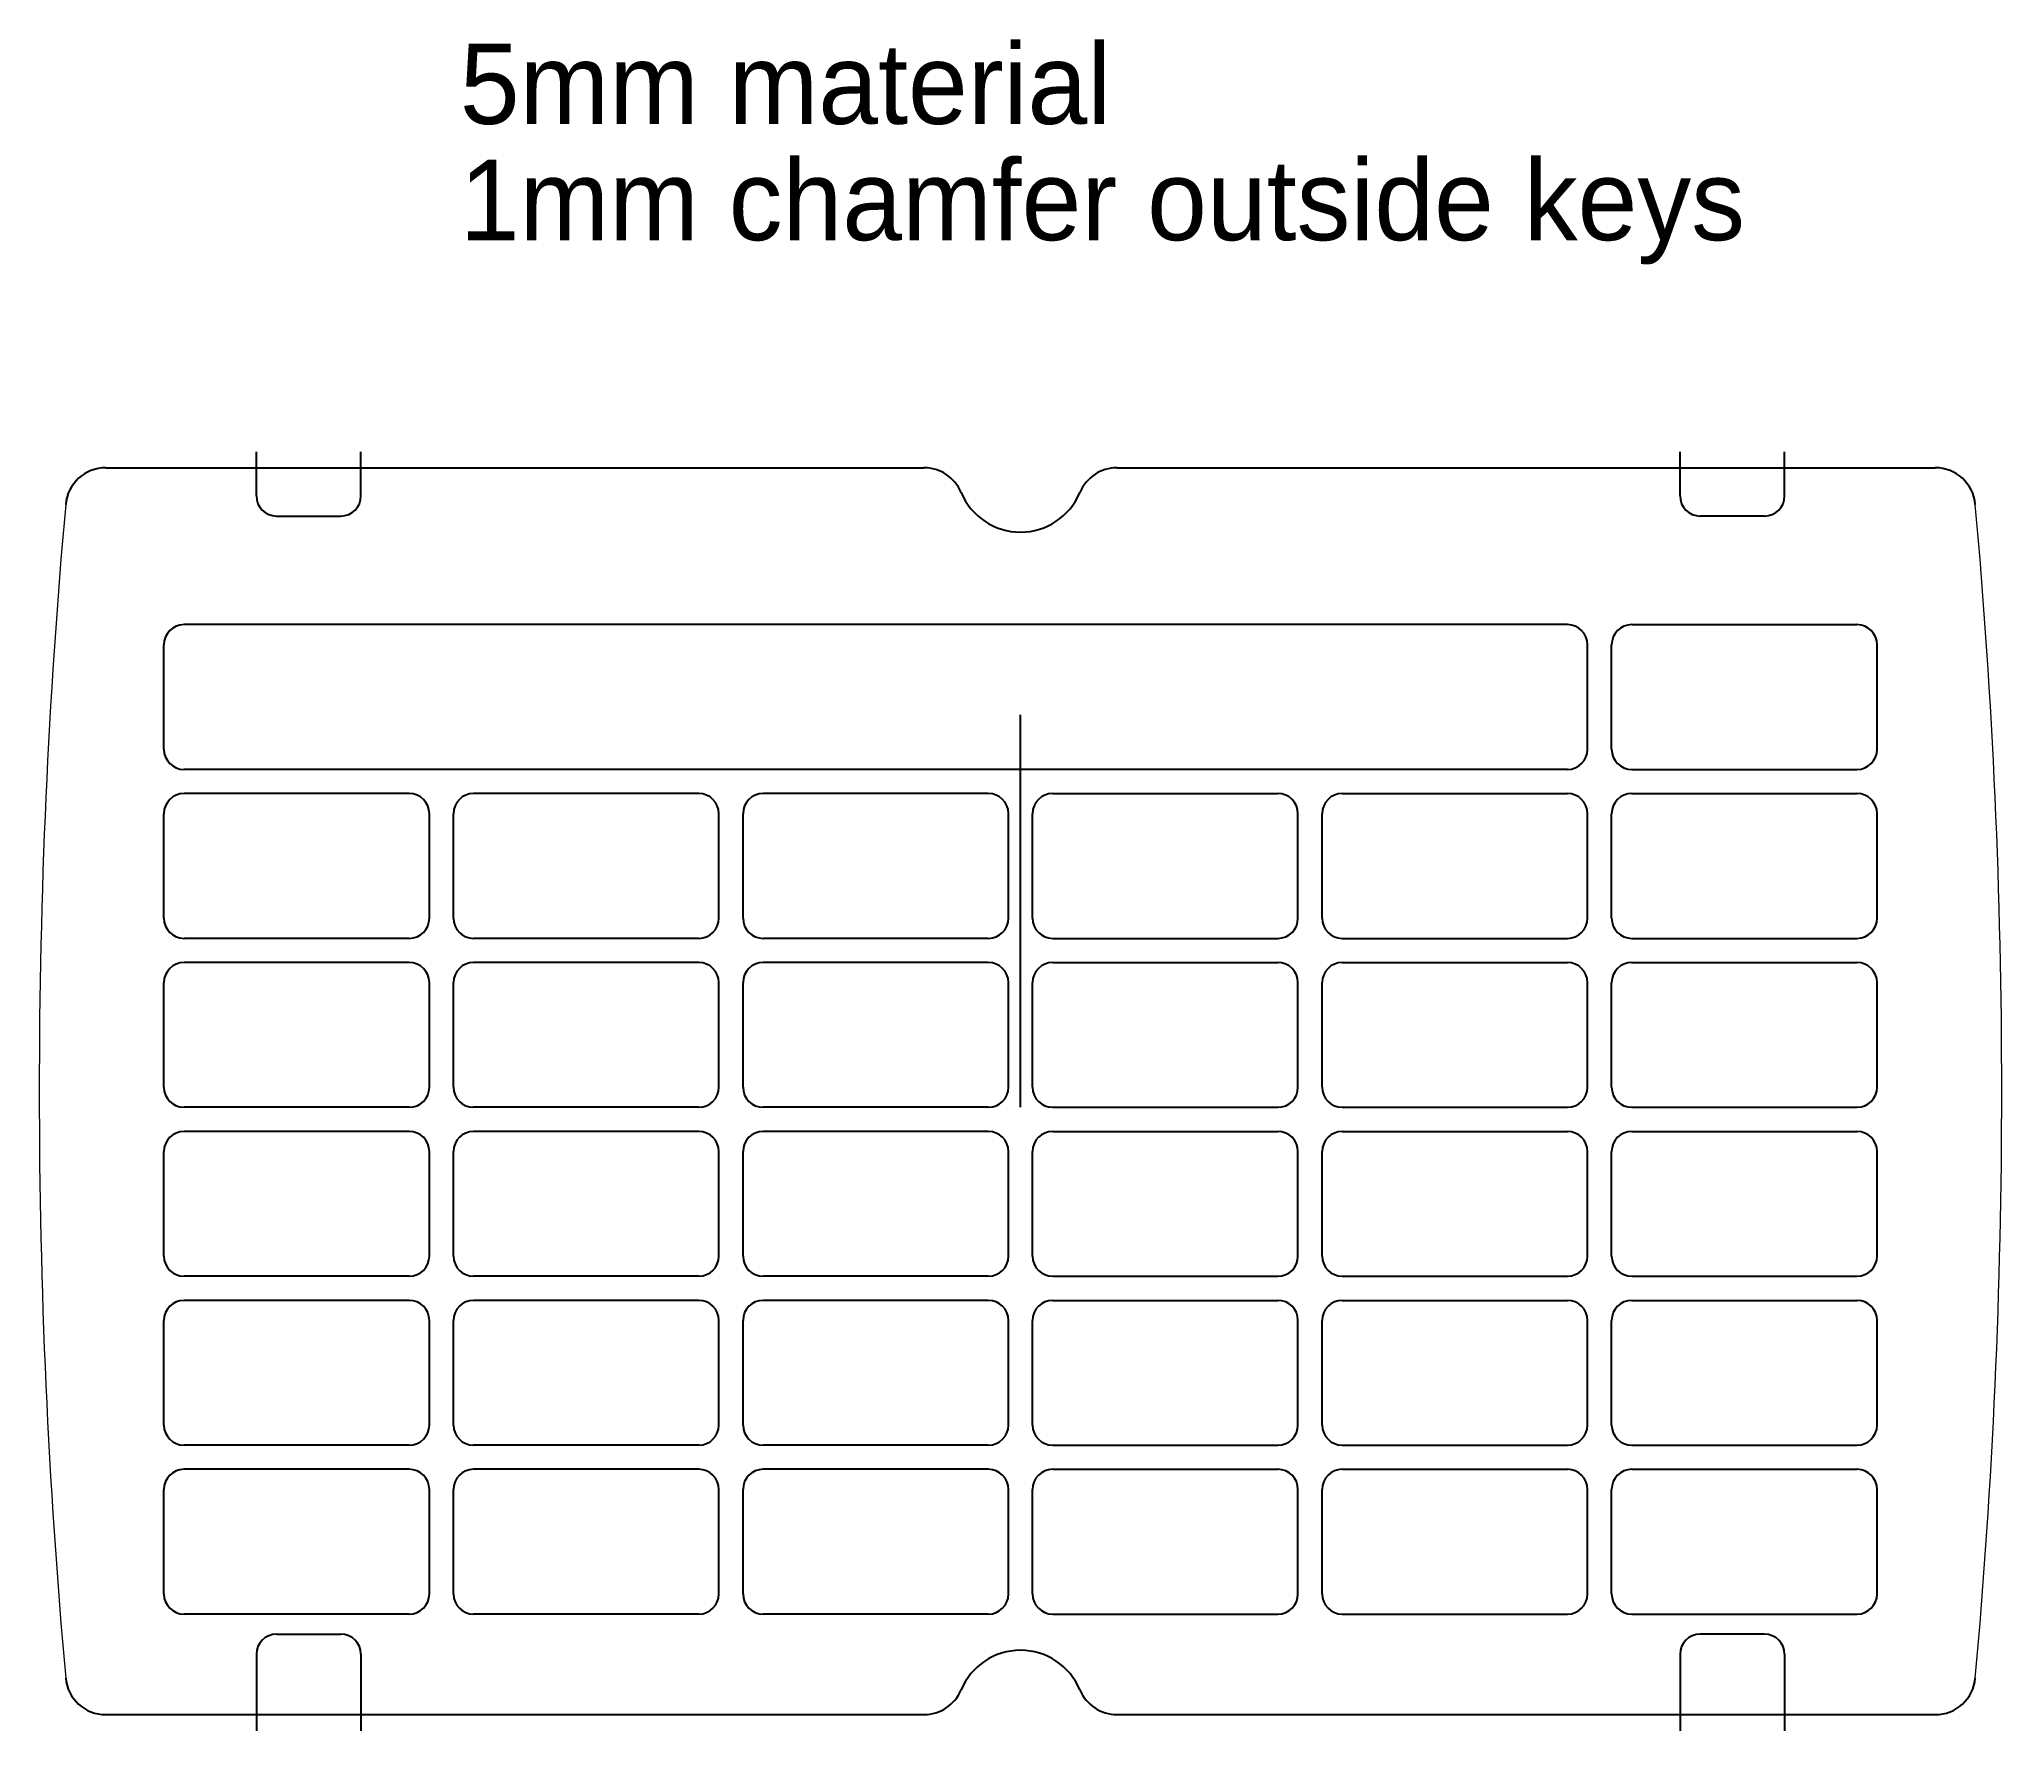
# Model space of a CAD drawing. Header units: millimetres. Extents: x -122 to 122, y -80 to 131.
import ezdxf

# ---------------------------------------------------------------- set-up
doc = ezdxf.new("R2010")
doc.units = ezdxf.units.MM
doc.layers.add('1mm deep', color=6, linetype='Continuous')
doc.layers.add('slots', color=4, linetype='Continuous')

msp = doc.modelspace()

# ---------------------------------------------------------------- linework, layer by layer
for p, q in [((-113.73, 77.5), (-12, 77.5)), ((12, 77.5), (113.73, 77.5)), ((-113.73, -77.5), (-12, -77.5)), ((12, -77.5), (113.73, -77.5)), ((12, -77.5), (113.73, -77.5))]:
    msp.add_line(p, q)
for centre, radius, start, end in [((-113.73, 72.5), 5, 90, 174.8394), ((-12, 72.5), 5, 22.6199, 90), ((12, 72.5), 5, 90, 157.3801), ((113.73, 72.5), 5, 5.1606, 90), ((0, 77.5), 8, 202.6199, 337.3801), ((0, -77.5), 8, 22.6199, 157.3801), ((-113.73, -72.5), 5, 185.1606, 270), ((113.73, -72.5), 5, 270, 354.8394), ((-12, -72.5), 5, 270, 337.3801), ((12, -72.5), 5, 202.6199, 270)]:
    msp.add_arc(centre, radius, start, end)
at = {"color": 7, "linetype": 'Continuous', "lineweight": 15}
for centre, start, end in [((689.03, 0), 174.83945, 185.16055), ((-689.03, 0), 354.83945, 5.16055)]:
    msp.add_arc(centre, 811.03, start, end, dxfattribs=at)
at = {"layer": '1mm deep'}
for p, q in [((-95, 74), (-95, 79.5)), ((-82, 74), (-82, 79.5)), ((82, 74), (82, 79.5)), ((95, 74), (95, 79.5)), ((-92.5, 71.5), (-84.5, 71.5)), ((92.5, 71.5), (84.5, 71.5)), ((-92.5, -67.5), (-84.5, -67.5)), ((92.5, -67.5), (84.5, -67.5)), ((-95, -70), (-95, -79.5)), ((-82, -70), (-82, -79.5)), ((82, -70), (82, -79.5)), ((95, -70), (95, -79.5))]:
    msp.add_line(p, q, dxfattribs=at)
for centre, start, end in [((-92.5, 74), 180, 270), ((-84.5, 74), 270, 0), ((84.5, 74), 180, 270), ((92.5, 74), 270, 0), ((-92.5, -70), 90, 180), ((-84.5, -70), 0, 90), ((84.5, -70), 90, 180), ((92.5, -70), 0, 90)]:
    msp.add_arc(centre, 2.5, start, end, dxfattribs=at)
at = {"layer": 'slots'}
for p, q in [((68, 58), (-104, 58)), ((76, 58), (104, 58)), ((-106.5, 42.5), (-106.5, 55.5)), ((70.5, 42.5), (70.5, 55.5)), ((73.5, 42.5), (73.5, 55.5)), ((106.5, 42.5), (106.5, 55.5)), ((0, -2), (0, 46.79)), ((0, -2), (0, 46.79)), ((68, 40), (-104, 40)), ((76, 40), (104, 40)), ((-76, 37), (-104, 37)), ((-40, 37), (-68, 37)), ((-4, 37), (-32, 37)), ((4, 37), (32, 37)), ((40, 37), (68, 37)), ((76, 37), (104, 37)), ((-106.5, 21.5), (-106.5, 34.5)), ((-73.5, 21.5), (-73.5, 34.5)), ((-70.5, 21.5), (-70.5, 34.5)), ((-37.5, 21.5), (-37.5, 34.5)), ((-34.5, 21.5), (-34.5, 34.5)), ((-1.5, 21.5), (-1.5, 34.5)), ((1.5, 21.5), (1.5, 34.5)), ((34.5, 21.5), (34.5, 34.5)), ((37.5, 21.5), (37.5, 34.5)), ((70.5, 21.5), (70.5, 34.5)), ((73.5, 21.5), (73.5, 34.5)), ((106.5, 21.5), (106.5, 34.5)), ((-76, 19), (-104, 19)), ((-40, 19), (-68, 19)), ((-4, 19), (-32, 19)), ((4, 19), (32, 19)), ((40, 19), (68, 19)), ((76, 19), (104, 19)), ((-76, 16), (-104, 16)), ((-40, 16), (-68, 16)), ((-4, 16), (-32, 16)), ((4, 16), (32, 16)), ((40, 16), (68, 16)), ((76, 16), (104, 16)), ((-106.5, 0.5), (-106.5, 13.5)), ((-73.5, 0.5), (-73.5, 13.5)), ((-70.5, 0.5), (-70.5, 13.5)), ((-37.5, 0.5), (-37.5, 13.5)), ((-34.5, 0.5), (-34.5, 13.5)), ((-1.5, 0.5), (-1.5, 13.5)), ((1.5, 0.5), (1.5, 13.5)), ((34.5, 0.5), (34.5, 13.5)), ((37.5, 0.5), (37.5, 13.5)), ((70.5, 0.5), (70.5, 13.5)), ((73.5, 0.5), (73.5, 13.5)), ((106.5, 0.5), (106.5, 13.5)), ((-76, -2), (-104, -2)), ((-40, -2), (-68, -2)), ((-4, -2), (-32, -2)), ((4, -2), (32, -2)), ((40, -2), (68, -2)), ((76, -2), (104, -2)), ((-76, -5), (-104, -5)), ((-40, -5), (-68, -5)), ((-4, -5), (-32, -5)), ((4, -5), (32, -5)), ((40, -5), (68, -5)), ((76, -5), (104, -5)), ((-106.5, -20.5), (-106.5, -7.5)), ((-73.5, -20.5), (-73.5, -7.5)), ((-70.5, -20.5), (-70.5, -7.5)), ((-37.5, -20.5), (-37.5, -7.5)), ((-34.5, -20.5), (-34.5, -7.5)), ((-1.5, -20.5), (-1.5, -7.5)), ((1.5, -20.5), (1.5, -7.5)), ((34.5, -20.5), (34.5, -7.5)), ((37.5, -20.5), (37.5, -7.5)), ((70.5, -20.5), (70.5, -7.5)), ((73.5, -20.5), (73.5, -7.5)), ((106.5, -20.5), (106.5, -7.5)), ((-76, -23), (-104, -23)), ((-40, -23), (-68, -23)), ((-4, -23), (-32, -23)), ((4, -23), (32, -23)), ((40, -23), (68, -23)), ((76, -23), (104, -23)), ((-76, -26), (-104, -26)), ((-40, -26), (-68, -26)), ((-4, -26), (-32, -26)), ((4, -26), (32, -26)), ((40, -26), (68, -26)), ((76, -26), (104, -26)), ((-106.5, -41.5), (-106.5, -28.5)), ((-73.5, -41.5), (-73.5, -28.5)), ((-70.5, -41.5), (-70.5, -28.5)), ((-37.5, -41.5), (-37.5, -28.5)), ((-34.5, -41.5), (-34.5, -28.5)), ((-1.5, -41.5), (-1.5, -28.5)), ((1.5, -41.5), (1.5, -28.5)), ((34.5, -41.5), (34.5, -28.5)), ((37.5, -41.5), (37.5, -28.5)), ((70.5, -41.5), (70.5, -28.5)), ((73.5, -41.5), (73.5, -28.5)), ((106.5, -41.5), (106.5, -28.5)), ((-76, -44), (-104, -44)), ((-40, -44), (-68, -44)), ((-4, -44), (-32, -44)), ((4, -44), (32, -44)), ((40, -44), (68, -44)), ((76, -44), (104, -44)), ((-76, -47), (-104, -47)), ((-40, -47), (-68, -47)), ((-4, -47), (-32, -47)), ((4, -47), (32, -47)), ((40, -47), (68, -47)), ((76, -47), (104, -47)), ((-106.5, -62.5), (-106.5, -49.5)), ((-73.5, -62.5), (-73.5, -49.5)), ((-70.5, -62.5), (-70.5, -49.5)), ((-37.5, -62.5), (-37.5, -49.5)), ((-34.5, -62.5), (-34.5, -49.5)), ((-1.5, -62.5), (-1.5, -49.5)), ((1.5, -62.5), (1.5, -49.5)), ((34.5, -62.5), (34.5, -49.5)), ((37.5, -62.5), (37.5, -49.5)), ((70.5, -62.5), (70.5, -49.5)), ((73.5, -62.5), (73.5, -49.5)), ((106.5, -62.5), (106.5, -49.5)), ((-76, -65), (-104, -65)), ((-40, -65), (-68, -65)), ((-4, -65), (-32, -65)), ((4, -65), (32, -65)), ((40, -65), (68, -65)), ((76, -65), (104, -65))]:
    msp.add_line(p, q, dxfattribs=at)
for centre, start, end in [((-104, 55.5), 90, 180), ((68, 55.5), 0, 90), ((76, 55.5), 90, 180), ((104, 55.5), 0, 90), ((-104, 42.5), 180, 270), ((68, 42.5), 270, 0), ((76, 42.5), 180, 270), ((104, 42.5), 270, 0), ((-104, 34.5), 90, 180), ((-76, 34.5), 0, 90), ((-68, 34.5), 90, 180), ((-40, 34.5), 0, 90), ((-32, 34.5), 90, 180), ((-4, 34.5), 0, 90), ((4, 34.5), 90, 180), ((32, 34.5), 0, 90), ((40, 34.5), 90, 180), ((68, 34.5), 0, 90), ((76, 34.5), 90, 180), ((104, 34.5), 0, 90), ((-104, 21.5), 180, 270), ((-76, 21.5), 270, 0), ((-68, 21.5), 180, 270), ((-40, 21.5), 270, 0), ((-32, 21.5), 180, 270), ((-4, 21.5), 270, 0), ((4, 21.5), 180, 270), ((32, 21.5), 270, 0), ((40, 21.5), 180, 270), ((68, 21.5), 270, 0), ((76, 21.5), 180, 270), ((104, 21.5), 270, 0), ((-104, 13.5), 90, 180), ((-76, 13.5), 0, 90), ((-68, 13.5), 90, 180), ((-40, 13.5), 0, 90), ((-32, 13.5), 90, 180), ((-4, 13.5), 0, 90), ((4, 13.5), 90, 180), ((32, 13.5), 0, 90), ((40, 13.5), 90, 180), ((68, 13.5), 0, 90), ((76, 13.5), 90, 180), ((104, 13.5), 0, 90), ((-104, 0.5), 180, 270), ((-76, 0.5), 270, 0), ((-68, 0.5), 180, 270), ((-40, 0.5), 270, 0), ((-32, 0.5), 180, 270), ((-4, 0.5), 270, 0), ((4, 0.5), 180, 270), ((32, 0.5), 270, 0), ((40, 0.5), 180, 270), ((68, 0.5), 270, 0), ((76, 0.5), 180, 270), ((104, 0.5), 270, 0), ((-104, -7.5), 90, 180), ((-76, -7.5), 0, 90), ((-68, -7.5), 90, 180), ((-40, -7.5), 0, 90), ((-32, -7.5), 90, 180), ((-4, -7.5), 0, 90), ((4, -7.5), 90, 180), ((32, -7.5), 0, 90), ((40, -7.5), 90, 180), ((68, -7.5), 0, 90), ((76, -7.5), 90, 180), ((104, -7.5), 0, 90), ((-104, -20.5), 180, 270), ((-76, -20.5), 270, 0), ((-68, -20.5), 180, 270), ((-40, -20.5), 270, 0), ((-32, -20.5), 180, 270), ((-4, -20.5), 270, 0), ((4, -20.5), 180, 270), ((32, -20.5), 270, 0), ((40, -20.5), 180, 270), ((68, -20.5), 270, 0), ((76, -20.5), 180, 270), ((104, -20.5), 270, 0), ((-104, -28.5), 90, 180), ((-76, -28.5), 0, 90), ((-68, -28.5), 90, 180), ((-40, -28.5), 0, 90), ((-32, -28.5), 90, 180), ((-4, -28.5), 0, 90), ((4, -28.5), 90, 180), ((32, -28.5), 0, 90), ((40, -28.5), 90, 180), ((68, -28.5), 0, 90), ((76, -28.5), 90, 180), ((104, -28.5), 0, 90), ((-104, -41.5), 180, 270), ((-76, -41.5), 270, 0), ((-68, -41.5), 180, 270), ((-40, -41.5), 270, 0), ((-32, -41.5), 180, 270), ((-4, -41.5), 270, 0), ((4, -41.5), 180, 270), ((32, -41.5), 270, 0), ((40, -41.5), 180, 270), ((68, -41.5), 270, 0), ((76, -41.5), 180, 270), ((104, -41.5), 270, 0), ((-104, -49.5), 90, 180), ((-76, -49.5), 0, 90), ((-68, -49.5), 90, 180), ((-40, -49.5), 0, 90), ((-32, -49.5), 90, 180), ((-4, -49.5), 0, 90), ((4, -49.5), 90, 180), ((32, -49.5), 0, 90), ((40, -49.5), 90, 180), ((68, -49.5), 0, 90), ((76, -49.5), 90, 180), ((104, -49.5), 0, 90), ((-104, -62.5), 180, 270), ((-76, -62.5), 270, 0), ((-68, -62.5), 180, 270), ((-40, -62.5), 270, 0), ((-32, -62.5), 180, 270), ((-4, -62.5), 270, 0), ((4, -62.5), 180, 270), ((32, -62.5), 270, 0), ((40, -62.5), 180, 270), ((68, -62.5), 270, 0), ((76, -62.5), 180, 270), ((104, -62.5), 270, 0)]:
    msp.add_arc(centre, 2.5, start, end, dxfattribs=at)

# ---------------------------------------------------------------- texts
for s, p in [('5mm material', (-69.71, 120.24)), ('1mm chamfer outside keys', (-69.71, 105.79))]:
    msp.add_text(s, height=10).set_placement(p)

doc.saveas('drawing.dxf')
